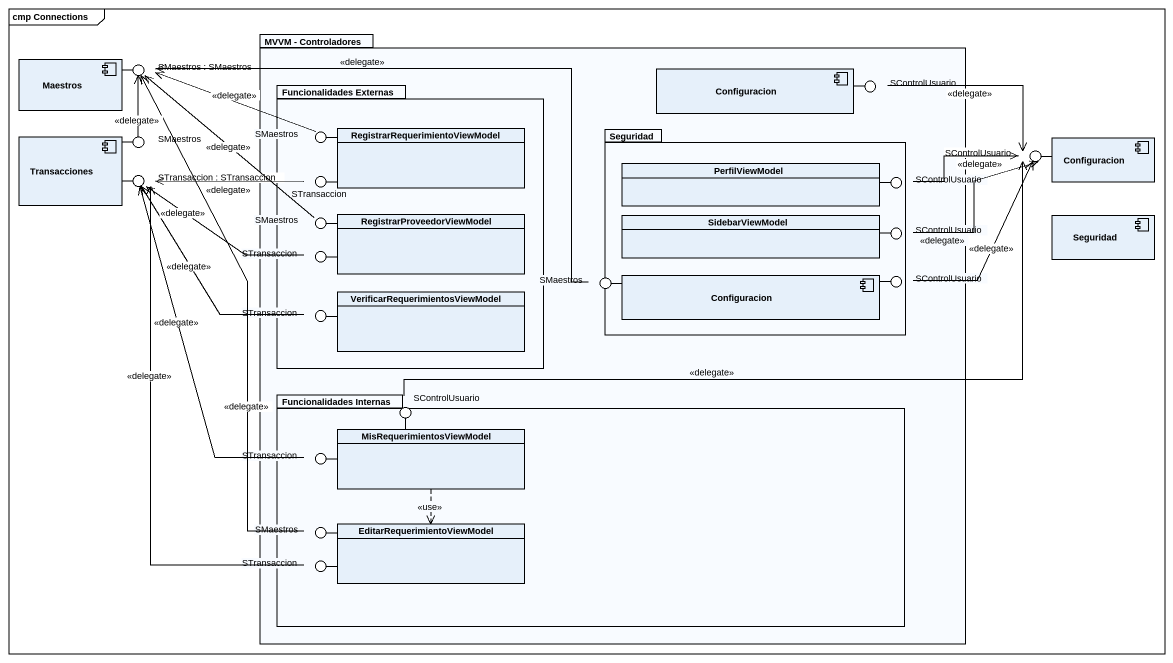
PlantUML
@startuml
mainframe cmp Connections
allowmixing
hide circle
hide empty members
package "MVVM - Controladores" as MVVM_Controladores {
  component Configuracion
  package "Funcionalidades Externas" as Funcionalidades_Externas {
    class "RegistrarRequerimientoViewModel" as RegistrarRequerimientoViewMo
    class RegistrarProveedorViewModel
    class "VerificarRequerimientosViewModel" as VerificarRequerimientosViewM
  }
  package Seguridad {
    class PerfilViewModel
    class SidebarViewModel
    component "Configuracion" as Configuracion_3
  }
  package "Funcionalidades Internas" as Funcionalidades_Internas {
    class MisRequerimientosViewModel
    class EditarRequerimientoViewModel
  }
}
component Maestros
() "SMaestros : SMaestros" as SMaestros
() SControlUsuario
component Transacciones
() "SMaestros" as SMaestros_2
() "SMaestros" as SMaestros_3
() "SControlUsuario" as SControlUsuario_2
component "Configuracion" as Configuracion_2
() "STransaccion : STransaccion" as STransaccion
() "STransaccion" as STransaccion_2
() "SControlUsuario" as SControlUsuario_3
() "SMaestros" as SMaestros_4
() "SControlUsuario" as SControlUsuario_4
component "Seguridad" as Seguridad_2
() "STransaccion" as STransaccion_3
() "SControlUsuario" as SControlUsuario_5
() "STransaccion" as STransaccion_4
() "SMaestros" as SMaestros_5
() "SControlUsuario" as SControlUsuario_6
() "STransaccion" as STransaccion_5
() "SMaestros" as SMaestros_6
() "STransaccion" as STransaccion_6
Maestros -right- SMaestros
Configuracion -right- SControlUsuario
Transacciones -right- SMaestros_2
RegistrarRequerimientoViewMo -left- SMaestros_3
Configuracion_2 -left- SControlUsuario_2
Transacciones -right- STransaccion
RegistrarRequerimientoViewMo -left- STransaccion_2
PerfilViewModel -right- SControlUsuario_3
RegistrarProveedorViewModel -left- SMaestros_4
SidebarViewModel -right- SControlUsuario_4
RegistrarProveedorViewModel -left- STransaccion_3
Configuracion_3 -right- SControlUsuario_5
VerificarRequerimientosViewM -left- STransaccion_4
Configuracion_3 -left- SMaestros_5
MisRequerimientosViewModel -up- SControlUsuario_6
MisRequerimientosViewModel -left- STransaccion_5
EditarRequerimientoViewModel -left- SMaestros_6
EditarRequerimientoViewModel -left- STransaccion_6
SControlUsuario -right-> SControlUsuario_2 : <<delegate>>
SMaestros_2 -up-> SMaestros : <<delegate>>
SMaestros_3 -left-> SMaestros : <<delegate>>
STransaccion_2 -left-> STransaccion : <<delegate>>
SControlUsuario_3 -right-> SControlUsuario_2 : <<delegate>>
SMaestros_4 -up-> SMaestros : <<delegate>>
SControlUsuario_4 -right-> SControlUsuario_2 : <<delegate>>
STransaccion_3 -left-> STransaccion : <<delegate>>
SControlUsuario_5 -up-> SControlUsuario_2 : <<delegate>>
STransaccion_4 -up-> STransaccion : <<delegate>>
SMaestros_5 -left-> SMaestros : <<delegate>>
MisRequerimientosViewModel ..> EditarRequerimientoViewModel : <<use>>
SControlUsuario_6 -right-> SControlUsuario_2 : <<delegate>>
STransaccion_5 -up-> STransaccion : <<delegate>>
SMaestros_6 -up-> SMaestros : <<delegate>>
STransaccion_6 -up-> STransaccion : <<delegate>>
@enduml
